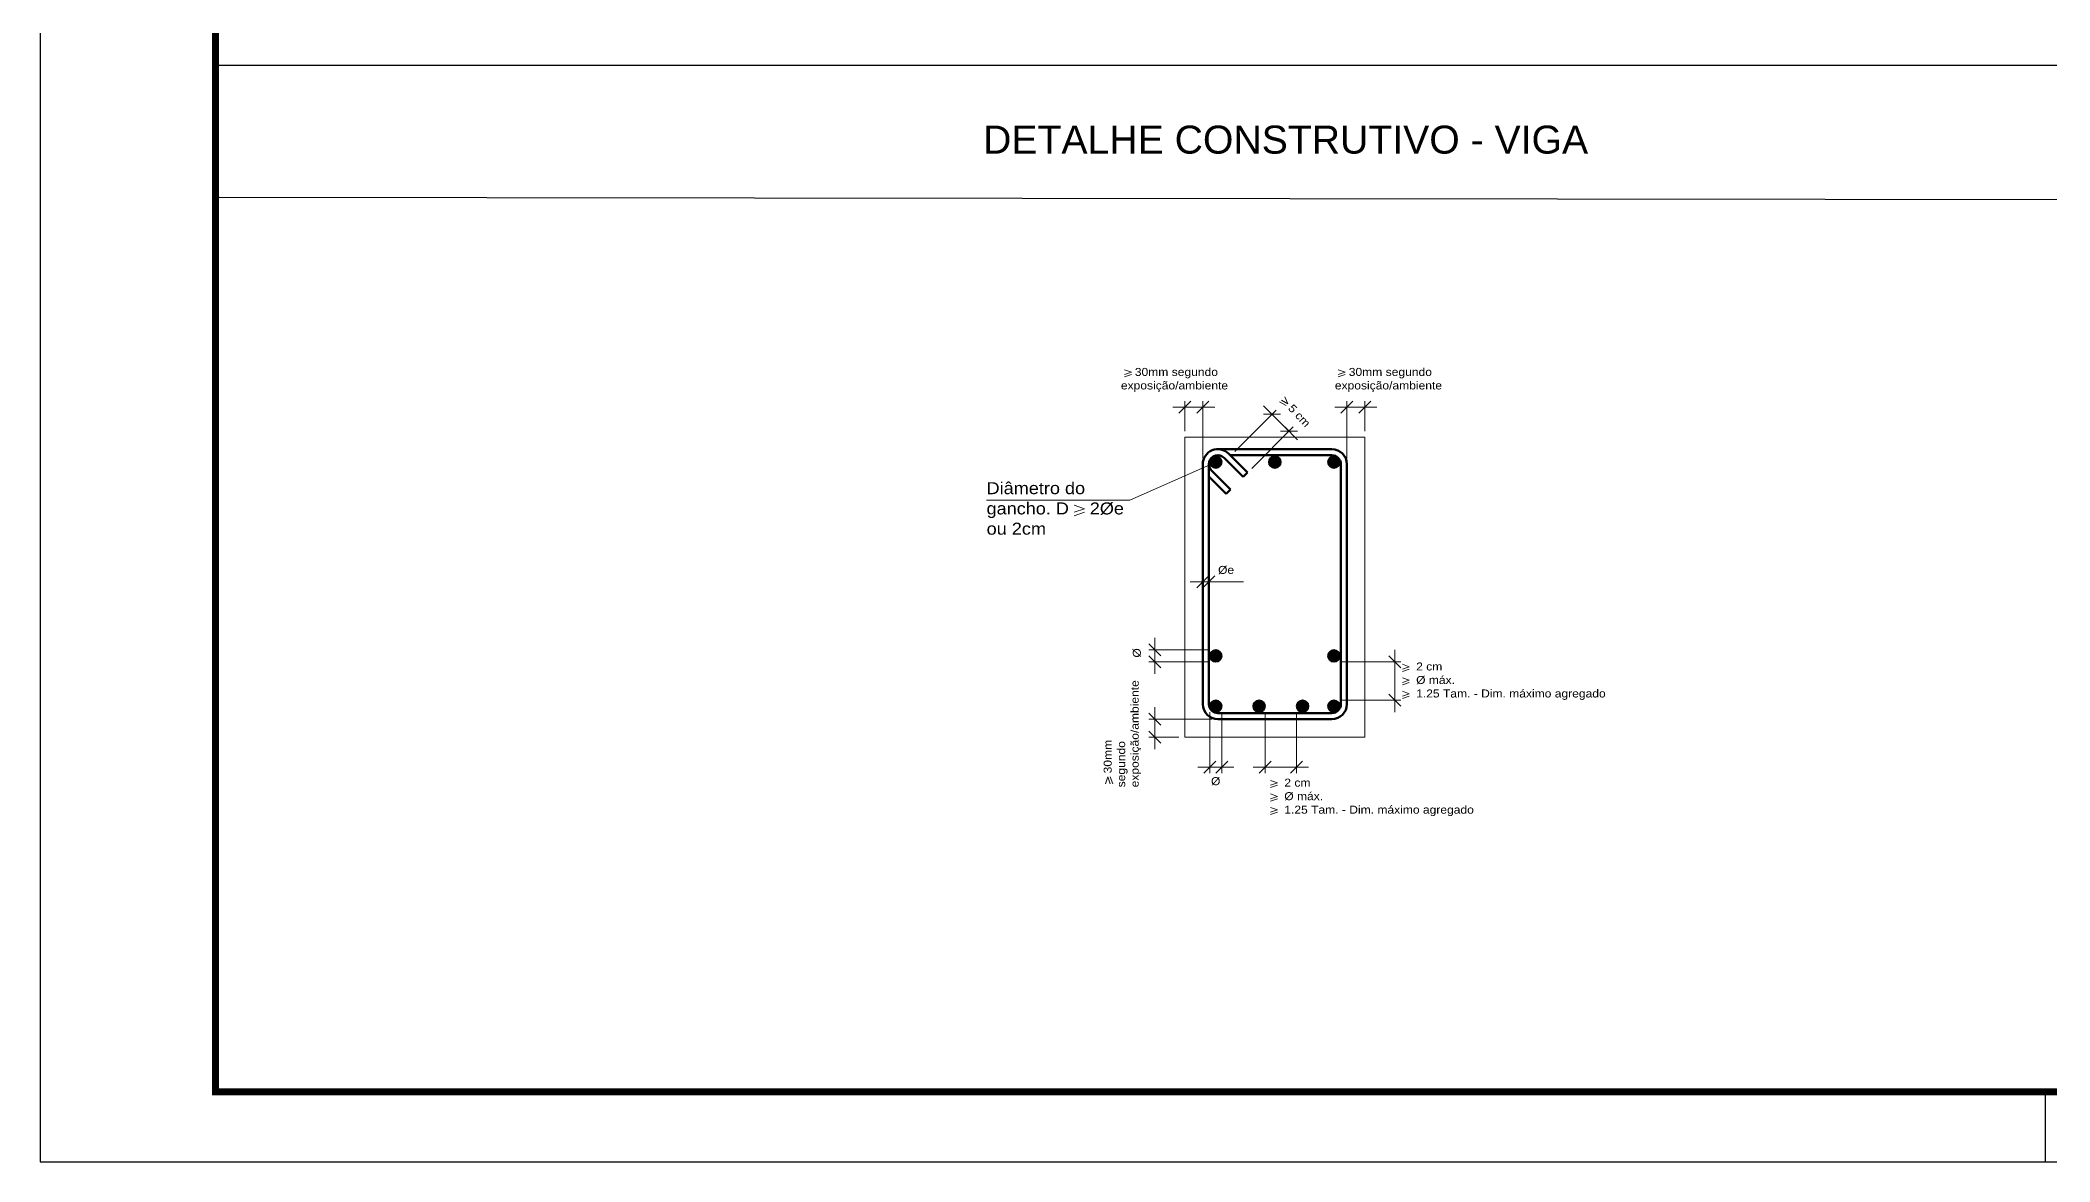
# Model space of a CAD drawing. Header units: centimetres. Extents: x 1386 to 1561, y 365 to 425.
# Drawn here: x 1476.57 to 1505.23, y 364.95 to 380.95 of the extents above; entities that cross this region are included whole.
import ezdxf
from ezdxf.enums import TextEntityAlignment as Align

# ---------------------------------------------------------------- set-up
doc = ezdxf.new("R2010")
doc.units = ezdxf.units.CM
for name, color, linetype, lineweight in [('0-CYPE1', 2, 'Continuous', 18), ('0-CYPE2', 4, 'Continuous', 35), ('0-CYPE3', 5, 'Continuous', 50), ('DT-Textos', 7, 'Continuous', 5), ('ELE_CONT_NOS', 122, 'Continuous', 9)]:
    doc.layers.add(name, color=color, linetype=linetype, lineweight=lineweight)
doc.layers.add('ARQ-FOLHA', color=7, linetype='Continuous')
doc.layers.add('PDF_Text', color=7, linetype='Continuous')
doc.styles.add('PDF Arial', font='arial.ttf')
doc.styles.get("Standard").update_dxf_attribs({"font": 'arial.ttf'})

# ---------------------------------------------------------------- blocks, each defined once
blk = doc.blocks.new('FOLHA A1')
at = {"layer": 'ARQ-FOLHA'}
for p, q in [((0, 0), (0, -594)), ((286, -594), (286, -584)), ((0, -594), (841, -594))]:
    blk.add_line(p, q, dxfattribs=at)
at = {"layer": 'ARQ-FOLHA', "const_width": 1}
blk.add_lwpolyline([(25, -10), (25, -584), (831, -584), (831, -10), (25, -10)], dxfattribs=at)

msp = doc.modelspace()

# ---------------------------------------------------------------- hatches: boundary and pattern name
at = {"layer": '0-CYPE2'}
h = msp.add_hatch(color=256, dxfattribs=at)
edge = h.paths.add_edge_path()
edge.add_arc((1493.3337, 374.9296), 0.0856, 0, 360)
h = msp.add_hatch(color=256, dxfattribs=at)
edge = h.paths.add_edge_path()
edge.add_arc((1494.1772, 374.9296), 0.0856, 0, 360)
h = msp.add_hatch(color=256, dxfattribs=at)
edge = h.paths.add_edge_path()
edge.add_arc((1495.0206, 374.9296), 0.0856, 0, 360)
h = msp.add_hatch(color=256, dxfattribs=at)
edge = h.paths.add_edge_path()
edge.add_arc((1493.3337, 372.1638), 0.0856, 0, 360)
h = msp.add_hatch(color=256, dxfattribs=at)
edge = h.paths.add_edge_path()
edge.add_arc((1495.0206, 372.1638), 0.0856, 0, 360)
h = msp.add_hatch(color=256, dxfattribs=at)
edge = h.paths.add_edge_path()
edge.add_arc((1493.3337, 371.4451), 0.0856, 0, 360)
h = msp.add_hatch(color=256, dxfattribs=at)
edge = h.paths.add_edge_path()
edge.add_arc((1493.9531, 371.4451), 0.0856, 0, 360)
h = msp.add_hatch(color=256, dxfattribs=at)
edge = h.paths.add_edge_path()
edge.add_arc((1494.5724, 371.4451), 0.0856, 0, 360)
h = msp.add_hatch(color=256, dxfattribs=at)
edge = h.paths.add_edge_path()
edge.add_arc((1495.0206, 371.4451), 0.0856, 0, 360)

# ---------------------------------------------------------------- linework, layer by layer
for p, q in [((1479.1196, 380.5904), (1542.167, 380.5904)), ((1479.1196, 378.7089), (1542.167, 378.6254))]:
    msp.add_line(p, q)
at = {"layer": '0-CYPE1'}
for p, q in [((1492.031, 376.2465), (1492.1303, 376.2122)), ((1492.031, 376.178), (1492.1303, 376.2122)), ((1492.031, 376.1438), (1492.1303, 376.178)), ((1495.0827, 376.2465), (1495.182, 376.2122)), ((1495.0827, 376.178), (1495.182, 376.2122)), ((1495.0827, 376.1438), (1495.182, 376.178)), ((1492.9788, 375.7982), (1492.8076, 375.627)), ((1492.8932, 375.3702), (1492.8932, 375.7982)), ((1493.2356, 375.7982), (1493.0644, 375.627)), ((1493.15, 374.985), (1493.15, 375.7982)), ((1494.2455, 375.7873), (1494.3384, 375.7385)), ((1494.2704, 375.8108), (1494.3634, 375.7619)), ((1494.3203, 375.8577), (1494.3634, 375.7619)), ((1495.1188, 375.627), (1495.29, 375.7982)), ((1495.2044, 374.985), (1495.2044, 375.7982)), ((1495.3756, 375.627), (1495.5468, 375.7982)), ((1495.4612, 375.3702), (1495.4612, 375.7982)), ((1493.0644, 375.7126), (1492.722, 375.7126)), ((1493.15, 375.7126), (1492.8932, 375.7126)), ((1493.0644, 375.7126), (1493.3212, 375.7126)), ((1493.6061, 375.081), (1494.197, 375.6719)), ((1494.197, 375.5509), (1494.0154, 375.7324)), ((1494.0154, 375.6114), (1494.2575, 375.6114)), ((1494.1365, 375.6114), (1494.3786, 375.3693)), ((1495.29, 375.7126), (1495.0332, 375.7126)), ((1495.2044, 375.7126), (1495.4612, 375.7126)), ((1495.29, 375.7126), (1495.6324, 375.7126)), ((1493.8482, 374.8388), (1494.4391, 375.4298)), ((1494.2575, 375.3693), (1494.4997, 375.3693)), ((1494.3181, 375.4298), (1494.4997, 375.2482)), ((1492.1109, 374.3857), (1493.3337, 374.9296)), ((1490.0659, 374.3857), (1492.1109, 374.3857)), ((1491.314, 374.3151), (1491.4629, 374.2637)), ((1491.314, 374.2124), (1491.4629, 374.2637)), ((1491.314, 374.161), (1491.4629, 374.2124)), ((1492.9686, 373.2195), (1493.7287, 373.2195)), ((1493.0623, 373.1339), (1493.2335, 373.3051)), ((1493.15, 373.1339), (1493.3212, 373.3051)), ((1492.4652, 372.1638), (1492.4652, 372.4206)), ((1492.5508, 372.1638), (1492.3796, 372.335)), ((1493.2481, 372.2494), (1492.3796, 372.2494)), ((1492.5508, 371.9926), (1492.3796, 372.1638)), ((1493.2481, 372.0782), (1492.3796, 372.0782)), ((1492.4652, 372.0782), (1492.4652, 372.2494)), ((1492.4652, 372.1638), (1492.4652, 371.907)), ((1495.1062, 372.0782), (1495.9748, 372.0782)), ((1495.9748, 371.9926), (1495.8036, 372.1638)), ((1495.8892, 371.9926), (1495.8892, 372.2494)), ((1495.8892, 372.0782), (1495.8892, 371.5307)), ((1495.9959, 372.0446), (1496.0952, 372.0103)), ((1495.9959, 371.9761), (1496.0952, 372.0103)), ((1495.9959, 371.9419), (1496.0952, 371.9761)), ((1495.9959, 371.852), (1496.0952, 371.8177)), ((1495.9959, 371.7835), (1496.0952, 371.8177)), ((1495.9959, 371.7493), (1496.0952, 371.7835)), ((1495.1062, 371.5307), (1495.9748, 371.5307)), ((1495.9748, 371.4451), (1495.8036, 371.6163)), ((1495.8892, 371.6163), (1495.8892, 371.3595)), ((1495.9959, 371.6594), (1496.0952, 371.6251)), ((1495.9959, 371.5909), (1496.0952, 371.6251)), ((1495.9959, 371.5567), (1496.0952, 371.5909)), ((1492.5508, 371.1758), (1492.3796, 371.347)), ((1493.2784, 371.2614), (1492.3796, 371.2614)), ((1492.4652, 371.1758), (1492.4652, 371.4326)), ((1492.4652, 371.0046), (1492.4652, 371.2614)), ((1493.2481, 371.3595), (1493.2481, 370.491)), ((1493.4193, 371.3595), (1493.4193, 370.491)), ((1494.0387, 371.3595), (1494.0387, 370.491)), ((1494.4868, 371.3595), (1494.4868, 370.491)), ((1492.5508, 370.919), (1492.3796, 371.0902)), ((1492.8076, 371.0046), (1492.3796, 371.0046)), ((1492.4652, 371.1758), (1492.4652, 370.8334)), ((1493.3337, 370.6622), (1493.1625, 370.491)), ((1493.5049, 370.6622), (1493.3337, 370.491)), ((1493.9531, 370.491), (1494.1243, 370.6622)), ((1494.4012, 370.491), (1494.5724, 370.6622)), ((1491.7615, 370.3387), (1491.7957, 370.4379)), ((1491.83, 370.3387), (1491.7957, 370.4379)), ((1491.8642, 370.3387), (1491.83, 370.4379)), ((1493.3337, 370.5766), (1493.0769, 370.5766)), ((1493.4193, 370.5766), (1493.2481, 370.5766)), ((1493.3337, 370.5766), (1493.5905, 370.5766)), ((1494.1243, 370.5766), (1493.8675, 370.5766)), ((1494.0387, 370.5766), (1494.4868, 370.5766)), ((1494.1154, 370.3871), (1494.2147, 370.3528)), ((1494.1154, 370.3186), (1494.2147, 370.3528)), ((1494.4012, 370.5766), (1494.658, 370.5766)), ((1494.1154, 370.2844), (1494.2147, 370.3186)), ((1494.1154, 370.1945), (1494.2147, 370.1602)), ((1494.1154, 370.126), (1494.2147, 370.1602)), ((1494.1154, 370.0918), (1494.2147, 370.126)), ((1494.1154, 370.0019), (1494.2147, 369.9676)), ((1494.1154, 369.9334), (1494.2147, 369.9676)), ((1494.1154, 369.8992), (1494.2147, 369.9334))]:
    msp.add_line(p, q, dxfattribs=at)
at = {"layer": '0-CYPE2'}
for centre in [(1493.3337, 374.9296), (1494.1772, 374.9296), (1495.0206, 374.9296), (1493.3337, 372.1638), (1495.0206, 372.1638), (1493.3337, 371.4451), (1493.9531, 371.4451), (1494.5724, 371.4451), (1495.0206, 371.4451)]:
    msp.add_circle(centre, 0.0856, dxfattribs=at)
at = {"layer": '0-CYPE3'}
for p, q in [((1494.9904, 375.1134), (1493.364, 375.1134)), ((1493.7271, 374.7178), (1493.4547, 374.9902)), ((1493.7877, 374.7783), (1493.5153, 375.0507)), ((1494.9904, 375.0278), (1493.5382, 375.0278)), ((1493.15, 371.4754), (1493.15, 374.8994)), ((1493.2356, 374.8994), (1493.2356, 371.4754)), ((1493.485, 374.4757), (1493.2356, 374.7251)), ((1493.5455, 374.5362), (1493.2732, 374.8086)), ((1493.7877, 374.7783), (1493.7271, 374.7178)), ((1495.1188, 374.8994), (1495.1188, 371.4754)), ((1495.2044, 374.8994), (1495.2044, 371.4754)), ((1493.485, 374.4757), (1493.5455, 374.5362)), ((1494.9904, 371.347), (1493.364, 371.347)), ((1494.9904, 371.2614), (1493.364, 371.2614))]:
    msp.add_line(p, q, dxfattribs=at)
for centre, radius, start, end in [((1493.364, 374.8994), 0.214, 44.99999, 180.00002), ((1493.364, 374.8994), 0.1284, 44.99999, 225.00001), ((1494.9904, 374.8994), 0.214, 0, 89.99998), ((1494.9904, 374.8994), 0.1284, 0, 89.99998), ((1493.364, 371.4754), 0.214, 180.00002, 270), ((1493.364, 371.4754), 0.1284, 180.00002, 270), ((1494.9904, 371.4754), 0.214, 270, 359.99998), ((1494.9904, 371.4754), 0.1284, 270, 359.99998)]:
    msp.add_arc(centre, radius, start, end, dxfattribs=at)
at = {"layer": 'ELE_CONT_NOS'}
for p, q in [((1492.8932, 375.2846), (1492.8932, 371.0046)), ((1495.4612, 375.2846), (1492.8932, 375.2846))]:
    msp.add_line(p, q, dxfattribs=at)
msp.add_lwpolyline([(1495.4612, 375.2846), (1495.4612, 371.0046), (1492.8932, 371.0046)], dxfattribs=at)

# ---------------------------------------------------------------- block references
at = {"layer": 'ARQ-FOLHA', "xscale": 0.1, "yscale": 0.1, "zscale": 0.1}
msp.add_blockref('FOLHA A1', (1476.567, 424.3468), dxfattribs=at)

# ---------------------------------------------------------------- texts
at = {"layer": 'DT-Textos'}
for s, height, width, p, p2 in [('exposição/ambiente', 0.114133, 1.078012, (1491.9814, 375.9654), (1493.5102, 375.9654)), ('30mm segundo ', 0.114133, 1.079585, (1492.1799, 376.158), (1493.4143, 376.158)), ('exposição/ambiente', 0.114133, 1.078012, (1495.033, 375.9654), (1496.5619, 375.9654)), ('30mm segundo ', 0.114133, 1.079585, (1495.2316, 376.158), (1496.466, 376.158)), ('Diâmetro do ', 0.1712, 1.078493, (1490.0659, 374.4713), (1491.5425, 374.4713)), ('gancho. D', 0.1712, 1.076417, (1490.0659, 374.1824), (1491.2395, 374.1824)), ('2%%ce', 0.1712, 1.079334, (1491.5374, 374.1824), (1492.0253, 374.1824)), ('ou 2cm ', 0.1712, 1.080634, (1490.0659, 373.8935), (1490.9853, 373.8935)), ('%%ce', 0.11413, 1.078572, (1493.3674, 373.3336), (1493.5968, 373.3336)), (' 2 cm ', 0.11413, 1.08057, (1496.1448, 371.9561), (1496.6139, 371.9561)), (' %%c máx. ', 0.11413, 1.07705, (1496.1448, 371.7635), (1496.7937, 371.7635)), (' 1.25 Tam. - Dim. máximo agregado ', 0.114133, 1.078103, (1496.1448, 371.5709), (1498.9439, 371.5709)), ('%%c', 0.11413, 1.076723, (1493.2669, 370.3198), (1493.4005, 370.3198)), (' 2 cm ', 0.11413, 1.08057, (1494.2644, 370.2986), (1494.7335, 370.2986)), (' %%c máx. ', 0.11413, 1.07705, (1494.2644, 370.106), (1494.9132, 370.106)), (' 1.25 Tam. - Dim. máximo agregado ', 0.114133, 1.078103, (1494.2644, 369.9134), (1497.0635, 369.9134))]:
    msp.add_text(s, height=height, dxfattribs=dict(at, width=width)).set_placement(p, p2, align=Align.FIT)
for s, height, rotation, width, p, p2 in [('5 cm ', 0.11413, 313.24929, 1.080395, (1494.3579, 375.6886), (1494.6465, 375.3819)), ('%%c', 0.11413, 90, 1.076723, (1492.2654, 372.1398), (1492.2654, 372.2733)), ('exposição/ambiente', 0.114133, 90, 1.078012, (1492.2352, 370.289), (1492.2352, 371.8178)), ('30mm ', 0.11413, 90, 1.082109, (1491.85, 370.4876), (1491.85, 371.0149)), ('segundo ', 0.11413, 90, 1.077711, (1492.0426, 370.289), (1492.0426, 370.9961))]:
    msp.add_text(s, height=height, rotation=rotation, dxfattribs=dict(at, width=width)).set_placement(p, p2, align=Align.FIT)
at = {"layer": 'PDF_Text', "insert": (1490.0159, 379.3238), "char_height": 0.4, "attachment_point": 7, "style": 'PDF Arial'}
msp.add_mtext('DETALHE CONSTRUTIVO - VIGA', dxfattribs=at)

doc.saveas('drawing.dxf')
